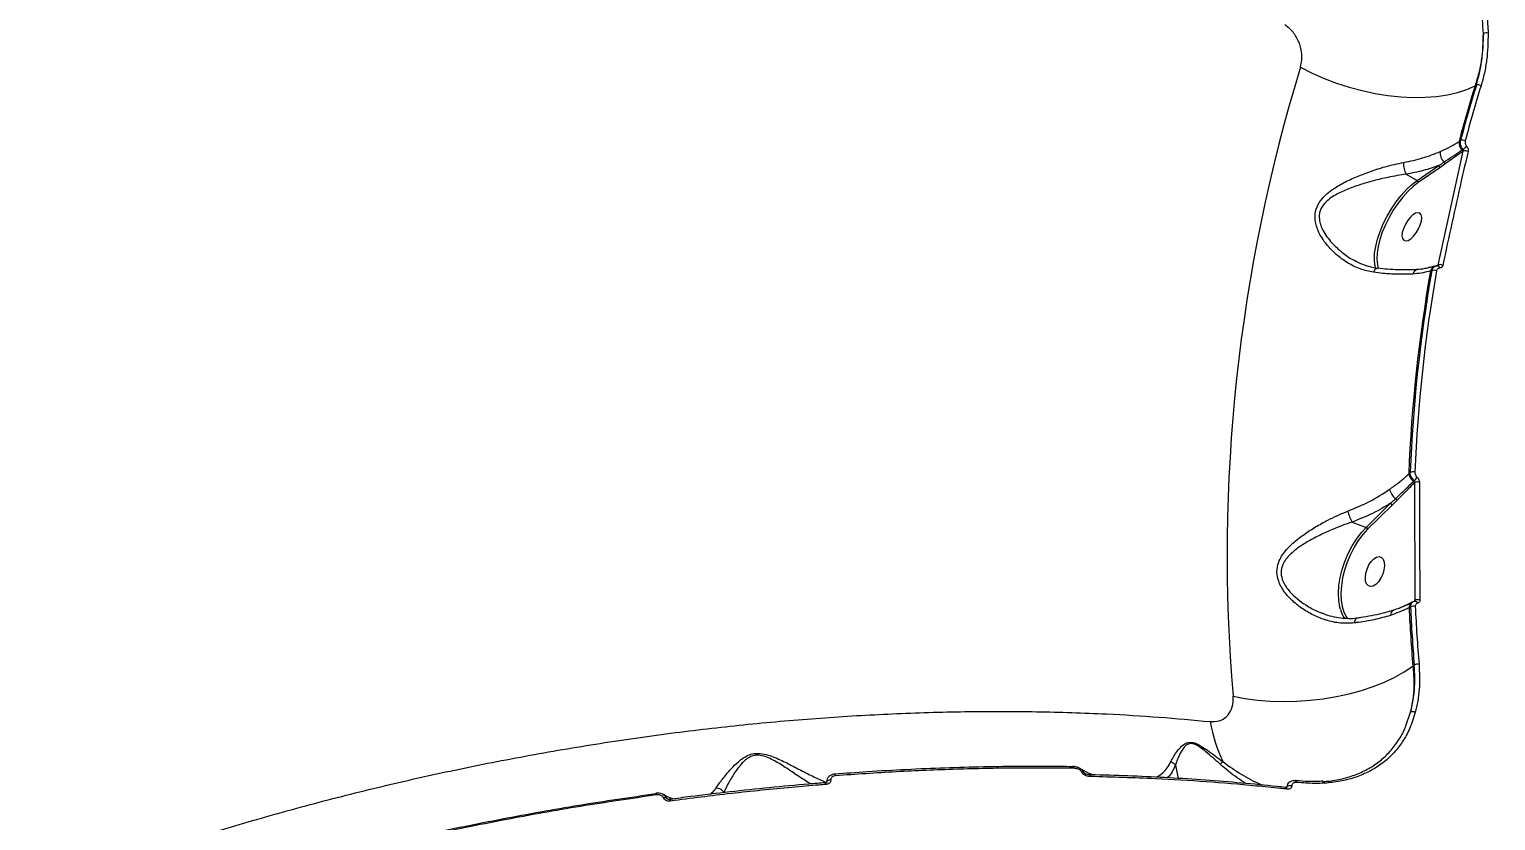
# Model space of a CAD drawing. Header units: millimetres. Extents: x -6901 to 7060, y -7557 to 6158.
# Drawn here: x -1207.9 to -789.4, y 981.6 to 1207.3 of the extents above; entities that cross this region are included whole.
import ezdxf

# ---------------------------------------------------------------- set-up
doc = ezdxf.new("R2010")
doc.units = ezdxf.units.MM
for name, color, linetype in [('DIKOM_ОБЪЕКТ', 7, 'Continuous'), ('DIKOM_РАЗМЕР_ЗОНА', 7, 'Continuous'), ('DIKOM_РАЗМЕР_ОБЪЕКТА', 7, 'Continuous')]:
    doc.layers.add(name, color=color, linetype=linetype)
doc.styles.add('style1', font='arial.ttf', dxfattribs={"width": 0.8})
doc.dimstyles.new('1-50', dxfattribs={"dimtxt": 300, "dimasz": 200, "dimexe": 100, "dimexo": 0, "dimgap": 100, "dimtad": 1, "dimtxsty": 'style1', "dimcen": 200, "dimclrd": 7, "dimclre": 7, "dimclrt": 7, "dimadec": 1, "dimazin": 2, "dimtfac": 1, "dimtmove": 0, "dimatfit": 2, "dimfxl": 0, "dimlwd": 25, "dimlwe": 18, "dimarcsym": 0})

# ---------------------------------------------------------------- blocks, each defined once
blk = doc.blocks.new('*D2')
at = {"layer": 'Defpoints', "color": 0, "transparency": 16777216}
for p in [(-1102.73, 4151.17), (-5819.23, -4492.42), (4721.24, -4492.42)]:
    blk.add_point(p, dxfattribs=at)
at = {"layer": 'DIKOM_РАЗМЕР_ОБЪЕКТА', "color": 7, "lineweight": 18, "transparency": 16777216}
for p, q in [((-1102.73, 4151.17), (-5919.23, 4151.17)), ((4721.24, -4492.42), (-5919.23, -4492.42))]:
    blk.add_line(p, q, dxfattribs=at)
at = {"layer": 'DIKOM_РАЗМЕР_ОБЪЕКТА', "color": 7, "lineweight": 25, "transparency": 16777216}
blk.add_line((-5819.23, 3951.17), (-5819.23, -4292.42), dxfattribs=at)
at = {"layer": 'DIKOM_РАЗМЕР_ОБЪЕКТА', "color": 7, "transparency": 16777216}
for points in [[(-5852.56, 3951.17), (-5785.89, 3951.17), (-5819.23, 4151.17)], [(-5852.56, -4292.42), (-5785.89, -4292.42), (-5819.23, -4492.42)]]:
    blk.add_solid(points, dxfattribs=at)
at = {"layer": 'DIKOM_РАЗМЕР_ОБЪЕКТА', "color": 7, "transparency": 16777216, "insert": (-6072.4, -170.63), "char_height": 300, "attachment_point": 5, "rotation": 90, "style": 'style1'}
blk.add_mtext('8650', dxfattribs=at)
blk = doc.blocks.new('*D3')
at = {"layer": 'Defpoints', "color": 0, "transparency": 16777216}
for p in [(-1553.27, 6158.28), (-6450.85, -6312.94), (5659.92, -6312.94)]:
    blk.add_point(p, dxfattribs=at)
at = {"layer": 'DIKOM_РАЗМЕР_ЗОНА', "color": 7, "lineweight": 18, "transparency": 16777216}
for p, q in [((-1553.27, 6158.28), (-6550.85, 6158.28)), ((5659.92, -6312.94), (-6550.85, -6312.94))]:
    blk.add_line(p, q, dxfattribs=at)
at = {"layer": 'DIKOM_РАЗМЕР_ЗОНА', "color": 7, "lineweight": 25, "transparency": 16777216}
blk.add_line((-6450.85, 5958.28), (-6450.85, -6112.94), dxfattribs=at)
at = {"layer": 'DIKOM_РАЗМЕР_ЗОНА', "color": 7, "transparency": 16777216}
for points in [[(-6484.18, 5958.28), (-6417.52, 5958.28), (-6450.85, 6158.28)], [(-6484.18, -6112.94), (-6417.52, -6112.94), (-6450.85, -6312.94)]]:
    blk.add_solid(points, dxfattribs=at)
at = {"layer": 'DIKOM_РАЗМЕР_ЗОНА', "color": 7, "transparency": 16777216, "insert": (-6704.02, -77.33), "char_height": 300, "attachment_point": 5, "rotation": 90, "style": 'style1'}
blk.add_mtext('12500', dxfattribs=at)

msp = doc.modelspace()

# ---------------------------------------------------------------- linework, layer by layer
at = {"layer": 'DIKOM_ОБЪЕКТ', "color": 7, "linetype": 'Continuous', "lineweight": 15}
for p, q in [((-794.929, 1191.379), (-795.309, 1191.208)), ((-805.885, 1140.062), (-798.66, 1172.566)), ((-799.872, 1175.342), (-799.46, 1175.623)), ((-799.052, 1172.889), (-798.735, 1173.107)), ((-798.66, 1172.566), (-798.885, 1172.411)), ((-811.873, 1164.188), (-805.672, 1168.461)), ((-805.339, 1167.843), (-811.539, 1163.57)), ((-803.913, 1168.857), (-805.339, 1167.843)), ((-814.963, 1165.96), (-811.873, 1164.188)), ((-823.635, 1139.087), (-823.836, 1139.798)), ((-823.016, 1139.448), (-822.897, 1139.097)), ((-807.665, 1138.448), (-808.039, 1138.349)), ((-806.477, 1139.78), (-806.715, 1139.716)), ((-806.462, 1139.749), (-806.08, 1139.832)), ((-806.08, 1139.832), (-806.015, 1139.845)), ((-805.954, 1140.044), (-805.885, 1140.062)), ((-814.244, 1080.487), (-813.839, 1080.876)), ((-812.889, 1078.329), (-812.651, 1078.561)), ((-812.543, 1077.985), (-812.618, 1077.912)), ((-812.407, 1044.386), (-812.543, 1077.985)), ((-826.436, 1065.236), (-819.416, 1072.096)), ((-818.954, 1071.564), (-825.973, 1064.705)), ((-817.607, 1072.919), (-818.954, 1071.564)), ((-830.365, 1066.75), (-826.436, 1065.236)), ((-813.738, 1042.496), (-814.14, 1042.294)), ((-812.954, 1043.989), (-813.275, 1043.827)), ((-812.627, 1044.275), (-812.407, 1044.386)), ((-813.069, 1025.611), (-812.672, 1025.928)), ((-815.083, 1008.605), (-813.711, 1012.485)), ((-910.182, 996.989), (-910.212, 996.987)), ((-880.833, 997.355), (-880.063, 993.607)), ((-980.788, 992.371), (-980.794, 992.37)), ((-978.085, 994.857), (-978.1, 994.854)), ((-846.043, 992.467), (-846.477, 992.475)), ((-846.403, 992.964), (-846.438, 992.965))]:
    msp.add_line(p, q, dxfattribs=at)
at = {"layer": 'DIKOM_ОБЪЕКТ', "color": 7, "linetype": 'Continuous', "lineweight": 15, "flags": 128}
for points in [[(-845.15, 1196.476), (-841.852, 1194.824), (-838.41, 1193.32), (-834.855, 1191.977), (-831.219, 1190.809), (-827.536, 1189.825), (-823.839, 1189.035), (-820.162, 1188.446), (-816.538, 1188.063), (-813.001, 1187.89), (-809.582, 1187.928), (-806.314, 1188.177), (-803.225, 1188.634), (-800.344, 1189.296), (-797.698, 1190.157), (-795.309, 1191.208)], [(-823.836, 1139.798), (-823.903, 1140.128), (-824.052, 1141.689), (-823.976, 1143.459), (-823.676, 1145.397), (-823.158, 1147.463), (-822.434, 1149.61), (-821.52, 1151.792), (-820.435, 1153.961), (-819.204, 1156.07), (-817.854, 1158.071), (-816.413, 1159.922), (-814.914, 1161.582), (-813.39, 1163.014), (-811.873, 1164.188)], [(-811.539, 1163.57), (-813.01, 1162.432), (-814.489, 1161.043), (-815.942, 1159.434), (-817.339, 1157.639), (-818.648, 1155.698), (-819.842, 1153.654), (-820.894, 1151.55), (-821.78, 1149.435), (-822.482, 1147.352), (-822.984, 1145.349), (-823.276, 1143.469), (-823.35, 1141.754), (-823.205, 1140.24), (-823.016, 1139.448)], [(-810.632, 1152.621), (-810.544, 1153.588), (-810.684, 1154.342), (-811.04, 1154.824), (-811.583, 1154.993), (-812.27, 1154.837), (-813.045, 1154.367), (-813.845, 1153.621), (-814.605, 1152.661), (-815.264, 1151.564), (-815.768, 1150.419), (-816.077, 1149.318), (-816.165, 1148.352), (-816.025, 1147.597), (-815.669, 1147.115), (-815.126, 1146.946), (-814.439, 1147.103), (-813.664, 1147.572), (-812.864, 1148.318), (-812.104, 1149.278), (-811.445, 1150.375), (-810.941, 1151.52), (-810.632, 1152.621)], [(-805.419, 1139.202), (-805.464, 1139.353), (-805.525, 1139.491), (-805.598, 1139.61), (-805.682, 1139.707), (-805.775, 1139.779), (-805.875, 1139.825), (-805.977, 1139.843), (-806.08, 1139.832)], [(-833.744, 1041.826), (-833.92, 1042.509), (-834.213, 1044.377), (-834.29, 1046.429), (-834.147, 1048.619), (-833.789, 1050.9), (-833.223, 1053.222), (-832.462, 1055.533), (-831.522, 1057.784), (-830.424, 1059.925), (-829.192, 1061.909), (-827.853, 1063.692), (-826.436, 1065.236)], [(-825.973, 1064.705), (-827.347, 1063.208), (-828.646, 1061.478), (-829.841, 1059.554), (-830.905, 1057.479), (-831.817, 1055.296), (-832.555, 1053.055), (-833.104, 1050.803), (-833.451, 1048.591), (-833.589, 1046.467), (-833.515, 1044.478), (-833.231, 1042.666), (-832.742, 1041.072), (-832.302, 1040.138)], [(-821.181, 1054.256), (-821.323, 1053.076), (-821.675, 1051.857), (-822.206, 1050.7), (-822.876, 1049.696), (-823.628, 1048.928), (-824.403, 1048.458), (-825.137, 1048.324), (-825.772, 1048.537), (-826.255, 1049.08), (-826.548, 1049.908), (-826.626, 1050.954), (-826.484, 1052.134), (-826.133, 1053.353), (-825.601, 1054.511), (-824.931, 1055.514), (-824.179, 1056.282), (-823.404, 1056.752), (-822.67, 1056.886), (-822.035, 1056.673), (-821.552, 1056.131), (-821.26, 1055.303), (-821.181, 1054.256)], [(-832.302, 1040.138), (-832.06, 1039.731), (-831.59, 1039.091)], [(-829.084, 1039.311), (-829.154, 1039.292), (-829.327, 1039.18), (-829.48, 1038.983), (-829.605, 1038.707), (-829.699, 1038.363), (-829.757, 1037.964)], [(-864.389, 1017.086), (-860.984, 1016.434), (-857.431, 1015.959), (-853.763, 1015.666), (-850.014, 1015.556), (-846.217, 1015.632), (-842.408, 1015.892), (-838.62, 1016.333), (-834.889, 1016.953), (-831.248, 1017.745), (-827.731, 1018.702), (-824.37, 1019.816), (-821.195, 1021.076), (-818.236, 1022.47), (-815.519, 1023.986), (-813.069, 1025.611)], [(-909.881, 996.5), (-909.919, 996.651), (-909.966, 996.778), (-910.022, 996.879), (-910.084, 996.948), (-910.15, 996.984), (-910.182, 996.989)], [(-980.558, 991.883), (-980.595, 992.041), (-980.637, 992.173), (-980.681, 992.274), (-980.726, 992.341), (-980.771, 992.37), (-980.788, 992.371)], [(-979.228, 993.108), (-979.47, 993.107), (-979.707, 993.076), (-979.925, 993.017), (-980.111, 992.933), (-980.254, 992.829), (-980.345, 992.712), (-980.38, 992.589), (-980.38, 992.571)], [(-977.854, 994.369), (-977.89, 994.519), (-977.929, 994.647), (-977.972, 994.747), (-978.016, 994.816), (-978.06, 994.852), (-978.085, 994.857)], [(-905.086, 994.15), (-905.126, 994.308), (-905.178, 994.44), (-905.239, 994.542), (-905.306, 994.608), (-905.378, 994.637), (-905.399, 994.638)], [(-1029.049, 989.404), (-1029.058, 989.4), (-1029.076, 989.368), (-1029.088, 989.302)], [(-849.104, 990.554), (-849.147, 990.714), (-849.206, 990.847), (-849.28, 990.95), (-849.364, 991.018), (-849.456, 991.049), (-849.473, 991.05)], [(-847.623, 991.483), (-847.89, 991.531), (-848.174, 991.535), (-848.451, 991.494), (-848.699, 991.412), (-848.898, 991.296), (-849.031, 991.155), (-849.064, 991.093)]]:
    msp.add_lwpolyline(points, dxfattribs=at)
at = {"layer": 'DIKOM_ОБЪЕКТ', "color": 7, "linetype": 'Continuous', "lineweight": 15}
for centre, radius, start, end in [((-792.083, 1204.022), 2.254, 77.10167, 112.52705), ((-391.418, 1057.088), 474.66, 162.92297, 184.83439), ((-380.801, 1063.42), 433.759, 162.86606, 165.04685), ((-380.627, 1063.684), 433.535, 162.86978, 165.03665), ((-380.24, 1063.796), 432.552, 162.86976, 165.03669), ((-794.447, 1189.933), 1.523, 56.35413, 108.42199), ((-801.337, 1172.124), 3.93, 175.21351, 223.39401), ((-796.752, 1175.021), 3.136, 174.11503, 222.82917), ((-798.939, 1174.172), 1.542, 58.10461, 109.76), ((-799.516, 1172.458), 0.633, 355.68953, 42.8409), ((-802.153, 1178.25), 6.176, 303.60751, 315.81367), ((-798.111, 1171.078), 1.586, 59.84638, 110.25575), ((-810.038, 1168.75), 5.661, 174.05527, 209.53276), ((-806.005, 1167.882), 0.667, 356.63484, 60.12055), ((-804.587, 1168.878), 0.674, 358.23142, 54.21794), ((-812.205, 1163.609), 0.667, 356.63728, 60.12025), ((-822.887, 1137.714), 1.436, 99.1075, 168.55302), ((-377.411, 1063.188), 436.786, 170.07821, 177.67915), ((-811.405, 1137.031), 1.773, 99.18764, 164.92809), ((-377.018, 1063.297), 435.811, 170.0782, 177.67915), ((-806.171, 1137.866), 1.929, 106.39344, 165.48737), ((-807.05, 1136.987), 1.585, 62.20116, 112.80786), ((-806.352, 1140.174), 0.419, 308.42598, 341.86761), ((-805.302, 1138.638), 1.539, 60.05591, 112.25749), ((-377.565, 1062.919), 437.033, 170.06121, 177.69614), ((-810.635, 1081.249), 3.689, 191.91444, 232.32647), ((-813.079, 1079.406), 1.655, 68.46225, 117.35054), ((-814.893, 1077.239), 4.939, 193.25272, 230.8354), ((-813.342, 1077.738), 0.745, 13.5191, 52.54475), ((-815.379, 1081.819), 4.249, 309.94632, 326.82719), ((-811.744, 1076.474), 1.709, 70.4133, 117.84843), ((-819.708, 1071.374), 0.778, 14.12697, 67.95123), ((-818.377, 1072.695), 0.802, 16.18705, 62.93831), ((-822.045, 1071.862), 9.766, 191.84326, 211.56523), ((-826.728, 1064.515), 0.779, 14.13395, 67.94426), ((-812.389, 1042.317), 1.752, 120.41409, 180.73323), ((-364.185, 1062.824), 450.423, 182.61237, 184.73904), ((-812.878, 1041.025), 1.704, 72.6455, 120.29521), ((-364.01, 1063.094), 450.199, 182.6223, 184.73536), ((-813.024, 1044.296), 0.398, 325.99955, 356.90373), ((-812.413, 1043.424), 0.732, 14.04775, 91.84558), ((-811.584, 1042.95), 1.655, 70.63275, 119.82491), ((-363.671, 1063.202), 449.169, 182.62228, 184.73546), ((-825.575, 1044.031), 8.461, 195.10729, 214.67031), ((-817.891, 1040.18), 1.557, 115.01612, 182.77924), ((-811.769, 1024.458), 1.726, 74.46567, 121.55473), ((-828.679, 1017.001), 42.827, 189.66045, 205.84097), ((-813.081, 1011.376), 1.276, 55.72634, 119.58021), ((-865.298, 994.975), 3.872, 119.82511, 136.03256), ((-907.42, 994.452), 0.937, 69.16263, 99.59739), ((-847.089, 992.353), 0.625, 11.21408, 84.15471), ((-846.575, 992.459), 0.533, 0.76645, 71.16911), ((-1029.795, 988.87), 0.917, 2.5732, 35.57807), ((-1026.581, 986.979), 1.141, 69.62477, 108.82266), ((-1025.713, 987.155), 0.789, 0.49629, 39.20137)]:
    msp.add_arc(centre, radius, start, end, dxfattribs=at)
for points, knots in [([(-792.946, 1206.103), (-793.096, 1208.713), (-793.323, 1212.666), (-794.418, 1218.022), (-795.871, 1223.339), (-797.918, 1228.562), (-800.508, 1233.55), (-803.45, 1238.335), (-806.896, 1242.787), (-810.775, 1246.777), (-814.362, 1249.984), (-817.127, 1251.897), (-818.75, 1253.02)], [0, 0, 0, 0, 0.1468743, 0.2225117, 0.2981482, 0.4449881, 0.5206255, 0.5962632, 0.7424206, 0.8177204, 0.8930193, 1, 1, 1, 1]), ([(-817.982, 1254.111), (-816.324, 1252.963), (-813.133, 1250.754), (-808.835, 1246.806), (-805.005, 1242.579), (-801.587, 1237.969), (-798.633, 1233.037), (-796.159, 1227.861), (-794.188, 1222.515), (-792.766, 1217.074), (-791.834, 1211.604), (-791.664, 1208.012), (-791.58, 1206.219)], [0, 0, 0, 0, 0.1070827, 0.2059733, 0.305184, 0.404077, 0.5033361, 0.6029164, 0.7021778, 0.8013464, 0.9008322, 1, 1, 1, 1]), ([(-845.15, 1196.476), (-844.945, 1197.455), (-844.539, 1199.391), (-845.058, 1202.576), (-846.398, 1205.529), (-848.094, 1207.511), (-849.261, 1208.331), (-849.584, 1208.558)], [0, 0, 0, 0, 0.2385204, 0.4713334, 0.6968031, 0.9159921, 1, 1, 1, 1]), ([(-792.946, 1206.103), (-793.065, 1203.546), (-793.244, 1199.673), (-794.227, 1194.759), (-794.948, 1192.392), (-795.309, 1191.208)], [0, 0, 0, 0, 0.4927842, 0.7463907, 1, 1, 1, 1]), ([(-794.929, 1191.379), (-794.339, 1193.679), (-793.446, 1197.163), (-792.967, 1202.183), (-792.953, 1204.796), (-792.946, 1206.103)], [0, 0, 0, 0, 0.4928081, 0.746403, 1, 1, 1, 1]), ([(-791.58, 1206.219), (-791.641, 1203.637), (-791.733, 1199.727), (-792.605, 1194.774), (-793.27, 1192.392), (-793.603, 1191.202)], [0, 0, 0, 0, 0.4927633, 0.7463815, 1, 1, 1, 1]), ([(-815.668, 1169.336), (-813.831, 1169.718), (-810.113, 1170.49), (-806.886, 1171.793), (-805.253, 1172.452)], [0, 0, 0, 0, 0.4942425, 1, 1, 1, 1]), ([(-805.253, 1172.452), (-803.582, 1173.229), (-801.687, 1174.111), (-800.063, 1175.212), (-799.872, 1175.342)], [0, 0, 0, 0, 0.8821435, 1, 1, 1, 1]), ([(-797.314, 1172.449), (-797.443, 1171.891), (-798.089, 1169.103), (-800.582, 1158.229), (-802.797, 1147.995), (-804.534, 1139.972)], [0, 0, 0, 0, 0.0512246, 0.256128, 1, 1, 1, 1]), ([(-804.193, 1169.424), (-803.979, 1169.567), (-802.909, 1170.282), (-801.185, 1171.429), (-799.707, 1172.441), (-799.052, 1172.889)], [0, 0, 0, 0, 0.1222827, 0.6114391, 1, 1, 1, 1]), ([(-798.885, 1172.411), (-799.328, 1172.104), (-801, 1170.948), (-802.679, 1169.743), (-803.913, 1168.857)], [0, 0, 0, 0, 0.2646877, 1, 1, 1, 1]), ([(-798.735, 1173.107), (-798.8, 1173.189), (-799.039, 1173.489), (-799.352, 1174.093), (-799.554, 1174.899), (-799.492, 1175.382), (-799.46, 1175.623)], [0, 0, 0, 0, 0.1106072, 0.4063243, 0.7035048, 1, 1, 1, 1]), ([(-798.66, 1172.566), (-798.644, 1172.622), (-798.613, 1172.733), (-798.632, 1172.911), (-798.683, 1173.036), (-798.725, 1173.094), (-798.735, 1173.107)], [0, 0, 0, 0, 0.313147, 0.6196551, 0.9171726, 1, 1, 1, 1]), ([(-798.125, 1175.481), (-798.149, 1175.333), (-798.198, 1175.036), (-798.088, 1174.543), (-797.906, 1174.177), (-797.763, 1173.995), (-797.724, 1173.946)], [0, 0, 0, 0, 0.2969074, 0.5940603, 0.8895086, 1, 1, 1, 1]), ([(-797.724, 1173.946), (-797.695, 1173.909), (-797.561, 1173.741), (-797.377, 1173.392), (-797.255, 1172.9), (-797.295, 1172.599), (-797.314, 1172.449)], [0, 0, 0, 0, 0.0855916, 0.3893255, 0.6948242, 1, 1, 1, 1]), ([(-824.295, 1137.999), (-825.588, 1138.265), (-828.225, 1138.807), (-831.793, 1140.65), (-834.996, 1143.011), (-837.358, 1145.442), (-839.048, 1147.783), (-840.071, 1149.692), (-840.728, 1151.547), (-841.094, 1153.63), (-840.833, 1156.083), (-839.607, 1158.352), (-837.974, 1160.111), (-835.834, 1161.815), (-832.903, 1163.555), (-829.172, 1165.29), (-825.153, 1166.827), (-821.484, 1167.98), (-818.287, 1168.82), (-816.546, 1169.163), (-815.668, 1169.336)], [0, 0, 0, 0, 0.0741127, 0.1510353, 0.2205988, 0.2917265, 0.3343351, 0.3775462, 0.4100569, 0.4432599, 0.496252, 0.5490836, 0.5885346, 0.628978, 0.6961141, 0.7650063, 0.8354349, 0.9076278, 0.9534371, 1, 1, 1, 1]), ([(-805.672, 1168.461), (-807.123, 1167.951), (-810.049, 1166.922), (-813.316, 1166.282), (-814.963, 1165.96)], [0, 0, 0, 0, 0.4960567, 1, 1, 1, 1]), ([(-805.672, 1168.461), (-805.457, 1168.597), (-804.963, 1168.911), (-804.471, 1169.239), (-804.193, 1169.424)], [0, 0, 0, 0, 0.4353203, 1, 1, 1, 1]), ([(-814.963, 1165.96), (-815.817, 1165.838), (-817.526, 1165.594), (-820.644, 1164.987), (-824.255, 1164.144), (-828.188, 1163.001), (-831.888, 1161.695), (-834.771, 1160.339), (-836.909, 1158.96), (-838.502, 1157.524), (-839.7, 1155.578), (-839.884, 1153.396), (-839.443, 1151.541), (-838.718, 1149.859), (-837.624, 1148.116), (-835.851, 1145.953), (-833.393, 1143.737), (-831.293, 1142.125), (-830.103, 1141.565), (-830.049, 1141.539)], [0, 0, 0, 0, 0.0556647, 0.1113601, 0.1975298, 0.2837631, 0.3647195, 0.4455381, 0.4912898, 0.5369093, 0.5950936, 0.652981, 0.6898853, 0.7268815, 0.7769726, 0.8271358, 0.9115508, 0.996001, 1, 1, 1, 1]), ([(-823.113, 1139.126), (-823.811, 1139.235), (-825.251, 1139.461), (-827.399, 1140.201), (-829.022, 1140.902), (-829.88, 1141.443), (-830.048, 1141.549)], [0, 0, 0, 0, 0.2901599, 0.5988186, 0.9212412, 1, 1, 1, 1]), ([(-811.707, 1138.795), (-811.822, 1138.783), (-812.704, 1138.69), (-814.569, 1138.64), (-817.301, 1138.663), (-820.156, 1138.822), (-822.154, 1139.041), (-823.114, 1139.146)], [0, 0, 0, 0, 0.0361064, 0.2788489, 0.5241884, 0.7714062, 1, 1, 1, 1]), ([(-806.737, 1139.717), (-807.154, 1139.608), (-808.157, 1139.345), (-809.845, 1138.969), (-811.111, 1138.847), (-811.69, 1138.792)], [0, 0, 0, 0, 0.2788321, 0.6706865, 1, 1, 1, 1]), ([(-810.529, 1138.912), (-810.089, 1139.011), (-808.577, 1139.353), (-807.042, 1139.757), (-805.954, 1140.044)], [0, 0, 0, 0, 0.2911754, 1, 1, 1, 1]), ([(-807.665, 1138.448), (-807.642, 1138.535), (-807.554, 1138.861), (-807.265, 1139.328), (-806.854, 1139.685), (-806.55, 1139.735), (-806.462, 1139.749)], [0, 0, 0, 0, 0.1327633, 0.4958275, 0.8545543, 1, 1, 1, 1]), ([(-805.419, 1139.202), (-805.549, 1139.186), (-805.808, 1139.154), (-806.106, 1138.911), (-806.259, 1138.632), (-806.3, 1138.441), (-806.311, 1138.389)], [0, 0, 0, 0, 0.2954403, 0.5903799, 0.890148, 1, 1, 1, 1]), ([(-805.975, 1139.854), (-805.95, 1139.874), (-805.897, 1139.915), (-805.881, 1139.998), (-805.885, 1140.051), (-805.885, 1140.062)], [0, 0, 0, 0, 0.4249861, 0.8790354, 1, 1, 1, 1]), ([(-804.534, 1139.972), (-804.543, 1139.935), (-804.585, 1139.76), (-804.731, 1139.492), (-805.03, 1139.249), (-805.289, 1139.217), (-805.419, 1139.202)], [0, 0, 0, 0, 0.0810585, 0.3908618, 0.6951403, 1, 1, 1, 1]), ([(-813.117, 1137.492), (-814.56, 1137.444), (-817.201, 1137.356), (-821.051, 1137.608), (-823.391, 1137.89), (-824.295, 1137.999)], [0, 0, 0, 0, 0.4251196, 0.7780822, 1, 1, 1, 1]), ([(-808.039, 1138.349), (-808.202, 1138.31), (-809.032, 1138.111), (-810.669, 1137.747), (-812.299, 1137.577), (-813.117, 1137.492)], [0, 0, 0, 0, 0.1088853, 0.55281, 1, 1, 1, 1]), ([(-819.701, 1076.107), (-818.831, 1076.725), (-817.086, 1077.967), (-815.329, 1079.44), (-814.422, 1080.316), (-814.244, 1080.487)], [0, 0, 0, 0, 0.4438972, 0.8911062, 1, 1, 1, 1]), ([(-812.651, 1078.561), (-812.706, 1078.612), (-812.969, 1078.852), (-813.378, 1079.372), (-813.754, 1080.14), (-813.811, 1080.631), (-813.839, 1080.876)], [0, 0, 0, 0, 0.0813814, 0.3857866, 0.6937286, 1, 1, 1, 1]), ([(-812.472, 1080.946), (-812.464, 1080.79), (-812.448, 1080.479), (-812.245, 1079.997), (-812.01, 1079.673), (-811.855, 1079.525), (-811.823, 1079.494)], [0, 0, 0, 0, 0.3077191, 0.6158822, 0.9191071, 1, 1, 1, 1]), ([(-831.602, 1069.858), (-829.506, 1070.738), (-825.251, 1072.524), (-821.493, 1074.852), (-819.711, 1076.099), (-819.701, 1076.107)], [0, 0, 0, 0, 0.4913964, 0.9970675, 1, 1, 1, 1]), ([(-818.012, 1073.409), (-817.808, 1073.605), (-816.784, 1074.583), (-815.065, 1076.218), (-813.58, 1077.659), (-812.889, 1078.329)], [0, 0, 0, 0, 0.1178883, 0.5894761, 1, 1, 1, 1]), ([(-812.618, 1077.912), (-813.8, 1076.748), (-815.467, 1075.106), (-817.124, 1073.412), (-817.607, 1072.919)], [0, 0, 0, 0, 0.7088238, 1, 1, 1, 1]), ([(-812.543, 1077.985), (-812.532, 1078.052), (-812.51, 1078.183), (-812.542, 1078.378), (-812.602, 1078.502), (-812.645, 1078.554), (-812.651, 1078.561)], [0, 0, 0, 0, 0.3344617, 0.6549136, 0.9517638, 1, 1, 1, 1]), ([(-811.823, 1079.494), (-811.802, 1079.475), (-811.659, 1079.34), (-811.426, 1079.035), (-811.21, 1078.555), (-811.184, 1078.241), (-811.171, 1078.085)], [0, 0, 0, 0, 0.0523857, 0.3650599, 0.6827313, 1, 1, 1, 1]), ([(-811.171, 1078.085), (-811.175, 1077.507), (-811.193, 1074.621), (-811.235, 1063.37), (-811.123, 1052.799), (-811.035, 1044.511)], [0, 0, 0, 0, 0.051225, 0.2561276, 1, 1, 1, 1]), ([(-819.416, 1072.096), (-821.104, 1071.097), (-824.517, 1069.08), (-828.402, 1067.532), (-830.365, 1066.75)], [0, 0, 0, 0, 0.4947652, 1, 1, 1, 1]), ([(-819.416, 1072.096), (-819.209, 1072.285), (-818.738, 1072.716), (-818.273, 1073.161), (-818.012, 1073.409)], [0, 0, 0, 0, 0.4403359, 1, 1, 1, 1]), ([(-829.757, 1037.964), (-831.089, 1037.892), (-833.805, 1037.746), (-836.607, 1038.381), (-839.225, 1039.199), (-841.657, 1040.197), (-844.72, 1042.014), (-847.339, 1044.102), (-849.191, 1046.065), (-850.493, 1047.945), (-851.492, 1049.956), (-852.038, 1052.495), (-851.567, 1055.011), (-850.56, 1057.016), (-849.135, 1058.959), (-847.006, 1061.058), (-844.122, 1063.285), (-840.871, 1065.383), (-837.617, 1067.179), (-834.495, 1068.694), (-832.572, 1069.468), (-831.602, 1069.858)], [0, 0, 0, 0, 0.0713191, 0.1455333, 0.1511418, 0.2166824, 0.2835492, 0.3372074, 0.3918208, 0.4251645, 0.4591143, 0.5134564, 0.5679416, 0.6040748, 0.6411274, 0.702245, 0.7649114, 0.8302391, 0.8968707, 0.9479888, 1, 1, 1, 1]), ([(-830.365, 1066.75), (-831.315, 1066.43), (-833.216, 1065.788), (-836.297, 1064.547), (-839.55, 1063.078), (-842.786, 1061.366), (-845.712, 1059.543), (-847.863, 1057.806), (-849.338, 1056.158), (-850.371, 1054.47), (-850.872, 1052.266), (-850.3, 1050.015), (-849.286, 1048.241), (-847.958, 1046.557), (-846.083, 1044.782), (-843.439, 1042.915), (-841.022, 1041.526), (-839.361, 1040.932), (-838.867, 1040.755)], [0, 0, 0, 0, 0.0655575, 0.1311558, 0.2149473, 0.2987608, 0.375848, 0.4527733, 0.4965227, 0.5401484, 0.6029789, 0.6657232, 0.7058602, 0.7460872, 0.8132001, 0.8804279, 0.9643996, 1, 1, 1, 1]), ([(-814.14, 1042.294), (-814.328, 1042.203), (-815.916, 1041.427), (-817.792, 1040.724), (-819.447, 1040.104)], [0, 0, 0, 0, 0.1178659, 1, 1, 1, 1]), ([(-813.293, 1043.826), (-813.798, 1043.575), (-814.963, 1042.998), (-816.74, 1042.192), (-818.041, 1041.778), (-818.561, 1041.612)], [0, 0, 0, 0, 0.3151438, 0.7267871, 1, 1, 1, 1]), ([(-817.159, 1042.082), (-816.082, 1042.588), (-814.573, 1043.297), (-813.06, 1044.057), (-812.627, 1044.275)], [0, 0, 0, 0, 0.7137493, 1, 1, 1, 1]), ([(-813.738, 1042.496), (-813.735, 1042.597), (-813.724, 1042.941), (-813.55, 1043.449), (-813.256, 1043.851), (-813.001, 1043.94), (-812.936, 1043.963)], [0, 0, 0, 0, 0.1499383, 0.5137964, 0.8764025, 1, 1, 1, 1]), ([(-812.433, 1044.136), (-812.503, 1044.132), (-812.685, 1044.121), (-812.839, 1044.022), (-812.935, 1043.961)], [0, 0, 0, 0, 0.3809989, 1, 1, 1, 1]), ([(-812.505, 1044.138), (-812.492, 1044.142), (-812.444, 1044.158), (-812.404, 1044.23), (-812.393, 1044.316), (-812.404, 1044.372), (-812.407, 1044.386)], [0, 0, 0, 0, 0.1306136, 0.4987738, 0.8775932, 1, 1, 1, 1]), ([(-811.703, 1043.601), (-811.82, 1043.567), (-812.053, 1043.499), (-812.282, 1043.216), (-812.372, 1042.912), (-812.371, 1042.71), (-812.37, 1042.651)], [0, 0, 0, 0, 0.2927897, 0.5851799, 0.8788257, 1, 1, 1, 1]), ([(-811.035, 1044.511), (-811.036, 1044.466), (-811.039, 1044.279), (-811.125, 1043.987), (-811.354, 1043.704), (-811.587, 1043.636), (-811.703, 1043.601)], [0, 0, 0, 0, 0.0964114, 0.3985641, 0.6990903, 1, 1, 1, 1]), ([(-829.079, 1039.315), (-829.093, 1039.312), (-829.825, 1039.166), (-831.358, 1039.149), (-833.678, 1039.275), (-836.085, 1039.765), (-837.84, 1040.252), (-838.755, 1040.658), (-838.877, 1040.712)], [0, 0, 0, 0, 0.0042092, 0.227064, 0.4609407, 0.7059474, 0.9608999, 1, 1, 1, 1]), ([(-819.447, 1040.104), (-820.972, 1039.679), (-823.791, 1038.893), (-827.384, 1038.272), (-829.327, 1038.02), (-829.757, 1037.964)], [0, 0, 0, 0, 0.4786905, 0.8843739, 1, 1, 1, 1]), ([(-818.574, 1041.603), (-818.761, 1041.539), (-819.785, 1041.189), (-821.863, 1040.645), (-824.807, 1039.996), (-827.235, 1039.56), (-828.71, 1039.382), (-829.088, 1039.336)], [0, 0, 0, 0, 0.0619059, 0.3398316, 0.6202701, 0.9025869, 1, 1, 1, 1]), ([(-813.711, 1012.485), (-813.277, 1014.562), (-812.62, 1017.708), (-812.46, 1022.306), (-812.602, 1024.721), (-812.672, 1025.928)], [0, 0, 0, 0, 0.4928096, 0.7464014, 1, 1, 1, 1]), ([(-813.069, 1025.611), (-812.937, 1024.036), (-812.678, 1020.939), (-812.9, 1016.531), (-813.44, 1013.839), (-813.711, 1012.485)], [0, 0, 0, 0, 0.3395474, 0.6677684, 1, 1, 1, 1]), ([(-811.307, 1026.12), (-811.211, 1023.742), (-811.066, 1020.14), (-811.609, 1015.645), (-812.111, 1013.502), (-812.363, 1012.43)], [0, 0, 0, 0, 0.492762, 0.7463799, 1, 1, 1, 1]), ([(-870.898, 1009.814), (-870.008, 1009.825), (-868.196, 1009.847), (-866.085, 1011.194), (-864.715, 1013.313), (-864.304, 1015.441), (-864.372, 1016.755), (-864.389, 1017.086)], [0, 0, 0, 0, 0.2187039, 0.4447773, 0.6794081, 0.919189, 1, 1, 1, 1]), ([(-1392.428, 837.204), (-1390.636, 839.493), (-1385.931, 845.498), (-1377.088, 855.126), (-1366.055, 866.05), (-1354.065, 876.705), (-1341.239, 887.063), (-1327.642, 897.102), (-1313.056, 906.985), (-1297.489, 916.67), (-1280.974, 926.118), (-1263.868, 935.126), (-1246.245, 943.671), (-1228.187, 951.745), (-1209.403, 959.476), (-1189.93, 966.825), (-1169.821, 973.755), (-1149.504, 980.119), (-1129.055, 985.908), (-1108.549, 991.127), (-1087.663, 995.858), (-1066.456, 1000.064), (-1044.996, 1003.717), (-1023.733, 1006.743), (-1002.738, 1009.144), (-982.07, 1010.939), (-961.411, 1012.155), (-940.837, 1012.763), (-920.418, 1012.751), (-901.998, 1012.152), (-885.482, 1011.167), (-875.763, 1010.265), (-870.898, 1009.814)], [0, 0, 0, 0, 0.0213229, 0.0559646, 0.0906345, 0.1252764, 0.1589414, 0.1926323, 0.2262974, 0.2609393, 0.2956097, 0.3302517, 0.3639414, 0.3976567, 0.4313463, 0.4660117, 0.5007054, 0.5353709, 0.5691159, 0.6028868, 0.6366318, 0.6713524, 0.7061012, 0.7408219, 0.7746511, 0.8085063, 0.8423356, 0.8771407, 0.9119739, 0.946779, 0.9733646, 1, 1, 1, 1]), ([(-812.363, 1012.43), (-812.869, 1010.827), (-813.802, 1007.871), (-815.908, 1004.113), (-818.327, 1000.958), (-821.201, 998.254), (-824.505, 996.032), (-828.191, 994.293), (-832.228, 993.044), (-836.587, 992.323), (-841.192, 992.072), (-844.427, 992.335), (-846.043, 992.467)], [0, 0, 0, 0, 0.1166821, 0.2150857, 0.313798, 0.4122008, 0.5100626, 0.6082269, 0.7060842, 0.8039543, 0.9021322, 1, 1, 1, 1]), ([(-838.981, 992.737), (-838.463, 992.756), (-836.436, 992.83), (-833.146, 993.468), (-829.185, 994.667), (-825.583, 996.384), (-822.353, 998.568), (-819.534, 1001.218), (-817.203, 1004.341), (-815.696, 1006.808), (-815.167, 1008.36), (-815.083, 1008.605)], [0, 0, 0, 0, 0.0454164, 0.1776444, 0.3099436, 0.4426639, 0.5749661, 0.7081415, 0.8417362, 0.9749104, 1, 1, 1, 1]), ([(-1011.913, 990.928), (-1011.349, 991.726), (-1010.208, 993.341), (-1008.04, 995.996), (-1006.015, 998.07), (-1004.345, 999.388), (-1002.892, 1000.23), (-1001.178, 1000.758), (-999.179, 1000.807), (-997.115, 1000.337), (-994.386, 999.314), (-991.236, 997.761), (-987.555, 995.837), (-984.029, 994.059), (-981.608, 992.912), (-980.582, 992.513), (-980.495, 992.479)], [0, 0, 0, 0, 0.119815, 0.242369, 0.3241515, 0.3656305, 0.4080949, 0.4456775, 0.4836371, 0.5309585, 0.5764127, 0.6721543, 0.7700918, 0.8788076, 0.9897232, 1, 1, 1, 1]), ([(-882.114, 998.396), (-881.571, 999.416), (-880.837, 1000.797), (-879.368, 1002.555), (-878.351, 1003.438), (-877.225, 1003.91), (-876.146, 1003.94), (-874.908, 1003.607), (-873.396, 1002.81), (-870.734, 1000.993), (-868.696, 999.45), (-867.223, 998.334)], [0, 0, 0, 0, 0.2657889, 0.3593757, 0.4543074, 0.5177531, 0.5632818, 0.6085749, 0.6803155, 0.7688722, 1, 1, 1, 1]), ([(-868.084, 997.663), (-869.409, 998.851), (-871.228, 1000.482), (-873.619, 1002.409), (-874.96, 1003.253), (-876.067, 1003.601), (-877.016, 1003.54), (-877.953, 1002.983), (-878.785, 1002.02), (-879.896, 1000.048), (-880.506, 998.454), (-880.837, 997.369), (-880.837, 997.367)], [0, 0, 0, 0, 0.2369844, 0.3252755, 0.39382, 0.4351356, 0.4764522, 0.5364534, 0.6308558, 0.7257798, 0.9996788, 1, 1, 1, 1]), ([(-984.94, 992.028), (-985.19, 992.18), (-986.429, 992.939), (-988.876, 994.555), (-992.126, 996.761), (-994.963, 998.507), (-997.405, 999.694), (-999.143, 1000.231), (-1000.377, 1000.255), (-1001.392, 1000.101), (-1002.48, 999.696), (-1003.693, 998.819), (-1005.063, 997.412), (-1006.705, 995.193), (-1008.415, 992.355), (-1009.348, 990.467), (-1009.733, 989.613), (-1009.734, 989.613)], [0, 0, 0, 0, 0.0314683, 0.1560215, 0.2643802, 0.372435, 0.4213081, 0.4701666, 0.5021611, 0.5080456, 0.5459202, 0.5905262, 0.6354318, 0.7261175, 0.8629924, 0.9998628, 1, 1, 1, 1]), ([(-910.212, 996.946), (-911.396, 996.968), (-916.156, 997.056), (-924.597, 997.045), (-935.526, 996.909), (-946.549, 996.602), (-957.647, 996.13), (-968.163, 995.548), (-975.002, 995.047), (-978.098, 994.82)], [0, 0, 0, 0, 0.0536922, 0.2159295, 0.3782778, 0.5407013, 0.7031657, 0.8656229, 1, 1, 1, 1]), ([(-909.881, 996.5), (-915.414, 996.544), (-926.482, 996.632), (-943.399, 996.268), (-960.513, 995.569), (-972.074, 994.769), (-977.854, 994.369)], [0, 0, 0, 0, 0.2491, 0.4981998, 0.7491005, 1, 1, 1, 1]), ([(-908.146, 996.477), (-908.169, 996.493), (-908.42, 996.663), (-909.03, 996.84), (-909.698, 996.999), (-910.094, 996.973), (-910.182, 996.967)], [0, 0, 0, 0, 0.0395511, 0.4198546, 0.8704122, 1, 1, 1, 1]), ([(-907.577, 995.376), (-907.63, 995.484), (-907.736, 995.7), (-908.085, 996.01), (-908.663, 996.318), (-909.308, 996.474), (-909.744, 996.494), (-909.881, 996.5)], [0, 0, 0, 0, 0.1388779, 0.2767889, 0.4966041, 0.8418841, 1, 1, 1, 1]), ([(-908.159, 996.457), (-908.023, 996.39), (-907.711, 996.235), (-907.328, 995.84), (-907.169, 995.502), (-907.087, 995.328)], [0, 0, 0, 0, 0.2715193, 0.6245953, 1, 1, 1, 1]), ([(-904.396, 994.608), (-905.204, 994.956), (-906.423, 995.481), (-907.703, 996.198), (-908.135, 996.44)], [0, 0, 0, 0, 0.6623894, 1, 1, 1, 1]), ([(-886.203, 993.938), (-885.604, 994.337), (-884.507, 995.067), (-883.131, 996.553), (-882.454, 997.78), (-882.114, 998.396)], [0, 0, 0, 0, 0.3744117, 0.6857961, 1, 1, 1, 1]), ([(-880.833, 997.355), (-881.144, 996.71), (-881.767, 995.419), (-882.586, 994.265), (-883.13, 993.85), (-883.201, 993.797)], [0, 0, 0, 0, 0.4651634, 0.930566, 1, 1, 1, 1]), ([(-882.114, 998.396), (-882.073, 998.378), (-881.815, 998.27), (-881.323, 997.975), (-881.009, 997.582), (-880.837, 997.367)], [0, 0, 0, 0, 0.0794461, 0.4972012, 1, 1, 1, 1]), ([(-880.837, 997.367), (-880.837, 997.366), (-880.836, 997.364), (-880.834, 997.36), (-880.833, 997.357), (-880.833, 997.355)], [0, 0, 0, 0, 0.2412689, 0.5630417, 1, 1, 1, 1]), ([(-860.679, 992.162), (-861.521, 992.682), (-863.996, 994.212), (-866.459, 996.291), (-868.084, 997.663)], [0, 0, 0, 0, 0.3401641, 1, 1, 1, 1]), ([(-867.223, 998.334), (-865.511, 997.108), (-862.914, 995.251), (-859.418, 993.302), (-857.374, 992.244), (-856.292, 991.812), (-856.041, 991.711)], [0, 0, 0, 0, 0.4569555, 0.6927755, 0.9285425, 1, 1, 1, 1]), ([(-980.792, 992.351), (-982.349, 992.232), (-987.644, 991.829), (-996.718, 990.975), (-1007.99, 989.783), (-1017.453, 988.668), (-1023.159, 987.896), (-1025.102, 987.633)], [0, 0, 0, 0, 0.1061208, 0.3610927, 0.6154631, 0.8690464, 1, 1, 1, 1]), ([(-980.382, 992.571), (-980.38, 992.567), (-980.377, 992.561), (-980.413, 992.501), (-980.544, 992.422), (-980.679, 992.377), (-980.769, 992.375), (-980.787, 992.375)], [0, 0, 0, 0, 0.282124, 0.5385421, 0.746728, 0.9503122, 1, 1, 1, 1]), ([(-979.228, 993.108), (-979.242, 992.96), (-979.272, 992.653), (-979.566, 992.263), (-980.005, 991.975), (-980.374, 991.914), (-980.558, 991.883)], [0, 0, 0, 0, 0.2338888, 0.4825145, 0.7413292, 1, 1, 1, 1]), ([(-978.084, 994.846), (-978.135, 994.845), (-978.5, 994.839), (-979.116, 994.622), (-979.809, 994.135), (-980.239, 993.476), (-980.422, 992.88), (-980.358, 992.544), (-980.342, 992.461)], [0, 0, 0, 0, 0.040349, 0.2882577, 0.5096921, 0.7221785, 0.9311827, 1, 1, 1, 1]), ([(-977.854, 994.369), (-978.044, 994.338), (-978.423, 994.275), (-978.876, 993.979), (-979.181, 993.577), (-979.212, 993.261), (-979.228, 993.108)], [0, 0, 0, 0, 0.2583505, 0.5167499, 0.7677899, 1, 1, 1, 1]), ([(-905.086, 994.15), (-905.235, 994.158), (-905.709, 994.184), (-906.413, 994.365), (-907.036, 994.704), (-907.408, 995.037), (-907.52, 995.263), (-907.577, 995.376)], [0, 0, 0, 0, 0.1605712, 0.5081613, 0.7318685, 0.8653757, 1, 1, 1, 1]), ([(-907.087, 995.328), (-907.074, 995.305), (-907.046, 995.255), (-906.955, 995.161), (-906.847, 995.071), (-906.759, 995.022), (-906.727, 995.004)], [0, 0, 0, 0, 0.1507992, 0.3232962, 0.7584076, 1, 1, 1, 1]), ([(-907.087, 995.328), (-906.974, 995.258), (-906.681, 995.077), (-906.389, 994.897), (-906.209, 994.786)], [0, 0, 0, 0, 0.38526, 1, 1, 1, 1]), ([(-905.4, 994.652), (-905.45, 994.649), (-905.747, 994.63), (-906.203, 994.752), (-906.605, 994.911), (-906.718, 994.993), (-906.729, 995.002)], [0, 0, 0, 0, 0.1203629, 0.7141423, 0.97206, 1, 1, 1, 1]), ([(-849.475, 991.032), (-850.258, 991.123), (-854.375, 991.601), (-861.96, 992.307), (-872.214, 993.139), (-882.58, 993.797), (-893.061, 994.281), (-900.671, 994.553), (-904.821, 994.616), (-905.403, 994.624)], [0, 0, 0, 0, 0.0437554, 0.2298136, 0.4154229, 0.6003699, 0.7848909, 0.9698311, 1, 1, 1, 1]), ([(-849.104, 990.554), (-849.684, 990.618), (-852.584, 990.933), (-860.178, 991.698), (-872.033, 992.679), (-887.744, 993.645), (-898.879, 993.969), (-905.086, 994.15)], [0, 0, 0, 0, 0.0321567, 0.1607909, 0.4182833, 0.6757749, 1, 1, 1, 1]), ([(-847.025, 992.96), (-847.117, 992.956), (-847.48, 992.938), (-848.051, 992.729), (-848.645, 992.279), (-849.028, 991.677), (-849.064, 991.221), (-849.081, 991.007)], [0, 0, 0, 0, 0.0885736, 0.3491768, 0.5819939, 0.8039184, 1, 1, 1, 1]), ([(-846.477, 992.475), (-846.678, 992.441), (-847.045, 992.379), (-847.418, 992.1), (-847.603, 991.791), (-847.617, 991.571), (-847.623, 991.483)], [0, 0, 0, 0, 0.3467181, 0.631213, 0.8512776, 1, 1, 1, 1]), ([(-846.25, 992.943), (-846.393, 992.964), (-846.655, 993.003), (-846.907, 992.962), (-847.021, 992.943)], [0, 0, 0, 0, 0.5456541, 1, 1, 1, 1]), ([(-838.789, 992.833), (-839.092, 992.805), (-840.45, 992.68), (-842.993, 992.737), (-845.245, 992.826), (-846.418, 992.995), (-846.433, 992.997)], [0, 0, 0, 0, 0.12511, 0.5596129, 0.9943495, 1, 1, 1, 1]), ([(-1116.046, 972.691), (-1108.901, 974.384), (-1094.612, 977.77), (-1072.903, 982.17), (-1051.042, 986.102), (-1036.406, 988.236), (-1029.088, 989.302)], [0, 0, 0, 0, 0.2485966, 0.4971936, 0.7485967, 1, 1, 1, 1]), ([(-1028.879, 988.911), (-1036.132, 987.856), (-1050.637, 985.744), (-1072.465, 981.83), (-1094.307, 977.415), (-1108.791, 973.985), (-1116.033, 972.27)], [0, 0, 0, 0, 0.2485966, 0.4971931, 0.7485966, 1, 1, 1, 1]), ([(-1027.117, 989.073), (-1027.329, 989.171), (-1027.802, 989.389), (-1028.486, 989.478), (-1028.907, 989.398), (-1029.045, 989.372)], [0, 0, 0, 0, 0.353671, 0.7884094, 1, 1, 1, 1]), ([(-1026.949, 988.059), (-1027.009, 988.178), (-1027.131, 988.415), (-1027.479, 988.685), (-1027.925, 988.874), (-1028.412, 988.952), (-1028.737, 988.924), (-1028.879, 988.911)], [0, 0, 0, 0, 0.1889231, 0.3774309, 0.5791773, 0.8164486, 1, 1, 1, 1]), ([(-1027.114, 989.069), (-1027.079, 989.055), (-1026.836, 988.958), (-1026.477, 988.621), (-1026.282, 988.241), (-1026.183, 988.049)], [0, 0, 0, 0, 0.0766811, 0.5323689, 1, 1, 1, 1]), ([(-1024.2, 987.753), (-1024.421, 987.83), (-1025.257, 988.119), (-1026.239, 988.57), (-1027.02, 989.027), (-1027.11, 989.079)], [0, 0, 0, 0, 0.2422441, 0.9132872, 1, 1, 1, 1]), ([(-1024.924, 987.161), (-1025.072, 987.149), (-1025.415, 987.121), (-1025.929, 987.208), (-1026.397, 987.41), (-1026.76, 987.692), (-1026.886, 987.937), (-1026.949, 988.059)], [0, 0, 0, 0, 0.1825226, 0.4237788, 0.6274448, 0.8134136, 1, 1, 1, 1]), ([(-1026.183, 988.049), (-1026.1, 987.998), (-1025.892, 987.87), (-1025.686, 987.744), (-1025.562, 987.669)], [0, 0, 0, 0, 0.3994164, 1, 1, 1, 1]), ([(-1026.183, 988.049), (-1026.168, 988.021), (-1026.141, 987.972), (-1026.053, 987.88), (-1025.977, 987.829), (-1025.921, 987.791)], [0, 0, 0, 0, 0.2619583, 0.4542469, 1, 1, 1, 1]), ([(-1025.103, 987.664), (-1025.157, 987.654), (-1025.326, 987.623), (-1025.588, 987.658), (-1025.814, 987.727), (-1025.895, 987.778), (-1025.919, 987.793)], [0, 0, 0, 0, 0.1942678, 0.6079439, 0.8827862, 1, 1, 1, 1]), ([(-980.558, 991.883), (-981.207, 991.832), (-984.451, 991.573), (-993.435, 990.793), (-1007.566, 989.374), (-1019.134, 987.899), (-1024.924, 987.161)], [0, 0, 0, 0, 0.044141, 0.2207139, 0.6100124, 1, 1, 1, 1]), ([(-1013.536, 989.097), (-1013.205, 989.394), (-1012.616, 989.922), (-1012.127, 990.622), (-1011.913, 990.928)], [0, 0, 0, 0, 0.5621719, 1, 1, 1, 1]), ([(-1011.913, 990.928), (-1011.864, 990.925), (-1011.547, 990.901), (-1010.958, 990.734), (-1010.227, 990.283), (-1009.898, 989.836), (-1009.734, 989.613)], [0, 0, 0, 0, 0.0562273, 0.3685498, 0.6842784, 1, 1, 1, 1]), ([(-1009.734, 989.613), (-1009.733, 989.611), (-1009.732, 989.609), (-1009.731, 989.605), (-1009.73, 989.603), (-1009.73, 989.602)], [0, 0, 0, 0, 0.3015744, 0.7084926, 1, 1, 1, 1]), ([(-849.035, 991.09), (-849.033, 991.092), (-849.019, 991.112), (-849.112, 991.052), (-849.276, 991.031), (-849.418, 991.051), (-849.463, 991.057)], [0, 0, 0, 0, 0.0469981, 0.4231964, 0.8139144, 1, 1, 1, 1]), ([(-847.623, 991.483), (-847.624, 991.443), (-847.626, 991.286), (-847.72, 991.019), (-848, 990.731), (-848.474, 990.536), (-848.887, 990.548), (-849.104, 990.554)], [0, 0, 0, 0, 0.0579341, 0.2245033, 0.4300313, 0.7004844, 1, 1, 1, 1])]:
    msp.add_open_spline(points, degree=3, knots=knots, dxfattribs=at)

# ---------------------------------------------------------------- dimensions: what is measured, and where the dimension line sits
at = {"layer": 'DIKOM_РАЗМЕР_ЗОНА'}
dim = msp.add_linear_dim(base=(-6450.85, -6312.937), p1=(-1553.272, 6158.285), p2=(5659.925, -6312.937), angle=90, text='12500', dimstyle='1-50', dxfattribs=at)
dim.commit()
dim.dimension.update_dxf_attribs({"geometry": '*D3', "text_midpoint": (-6450.85, -77.326), "dimtype": 160})
at = {"layer": 'DIKOM_РАЗМЕР_ОБЪЕКТА'}
dim = msp.add_linear_dim(base=(-5819.225, -4492.425), p1=(-1102.732, 4151.169), p2=(4721.24, -4492.425), angle=90, text='8650', dimstyle='1-50', dxfattribs=at)
dim.commit()
dim.dimension.update_dxf_attribs({"geometry": '*D2', "text_midpoint": (-5819.225, -170.628), "dimtype": 160})

doc.saveas('drawing.dxf')
